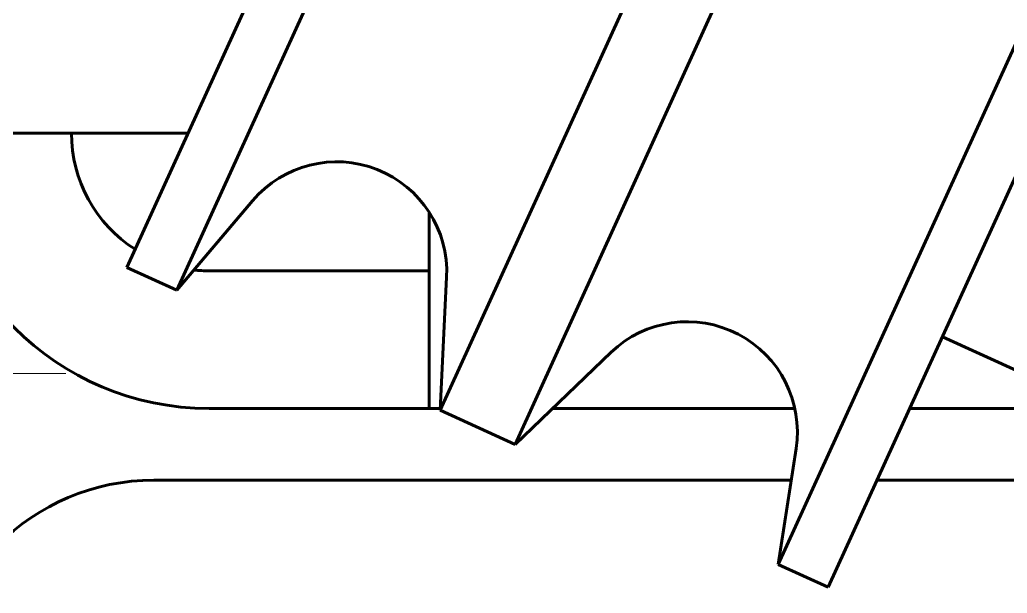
# Model space of a CAD drawing. Header units: millimetres. Extents: x 0 to 840, y 0 to 594.
# Drawn here: x 129.24 to 138.21, y 97.78 to 102.98 of the extents above; entities that cross this region are included whole.
import ezdxf

# ---------------------------------------------------------------- set-up
doc = ezdxf.new("R2010")
doc.units = ezdxf.units.MM
doc.linetypes.add('K5LT_AXLED', pattern=[19.5, 15, -1.5, 1.5, -1.5])
doc.linetypes.add('K5LT_BASIC', pattern=[0])
doc.layers.add('Системный слой', color=7, linetype='Continuous')

msp = doc.modelspace()

# ---------------------------------------------------------------- linework, layer by layer
at = {"layer": 'Системный слой', "color": 5, "linetype": 'K5LT_BASIC', "lineweight": 60, "true_color": 0x0000ff}
for p, q in [((137.62751, 116.98891), (130.21561, 100.73557)), ((138.08111, 116.78206), (130.66921, 100.52871)), ((140.47188, 115.69181), (133.05998, 99.43847)), ((141.15215, 115.3816), (133.74025, 99.12825)), ((143.54292, 114.29135), (136.13102, 98.038)), ((143.99652, 114.0845), (136.58463, 97.83115)), ((130.77123, 101.95397), (128.46115, 101.95397)), ((131.35715, 101.34061), (130.66921, 100.52871)), ((132.96115, 99.45397), (132.96115, 101.23509)), ((130.21561, 100.73557), (130.66921, 100.52871)), ((130.96115, 100.70397), (132.96115, 100.70397)), ((133.1189, 100.64538), (133.05998, 99.43847)), ((137.62192, 100.1058), (138.3338, 99.78117)), ((134.61288, 99.9641), (133.74025, 99.12825)), ((130.96115, 99.45397), (132.96115, 99.45397)), ((132.96115, 99.45397), (133.06074, 99.45397)), ((133.05998, 99.43847), (133.74025, 99.12825)), ((134.0803, 99.45397), (136.28186, 99.45397)), ((137.32467, 99.45397), (139.0513, 99.45397)), ((136.29295, 99.08976), (136.13102, 98.038)), ((136.24889, 98.80359), (130.46115, 98.80359)), ((140.96115, 98.80359), (137.02808, 98.80359)), ((136.13102, 98.038), (136.58463, 97.83115))]:
    msp.add_line(p, q, dxfattribs=at)
at = {"layer": 'Системный слой', "color": 30, "linetype": 'K5LT_AXLED', "lineweight": 18, "true_color": 0xff8000}
msp.add_line((129.66115, 99.77157), (121.66115, 99.77157), dxfattribs=at)
at = {"layer": 'Системный слой', "color": 5, "linetype": 'K5LT_BASIC', "lineweight": 60, "true_color": 0x0000ff}
for centre, radius, start, end in [((130.96115, 101.95397), 2.5, 180, 270), ((130.96115, 101.95397), 1.25, 180, 237.539821), ((132.12009, 100.69414), 1, 357.205105, 139.72467), ((130.96115, 101.95397), 1.25, 263.705199, 270), ((135.3046, 99.24194), 1, 351.247189, 133.766754)]:
    msp.add_arc(centre, radius, start, end, dxfattribs=at)
msp.add_ellipse((130.46115, 96.80383), major_axis=(-2, 0), ratio=0.9998828, start_param=4.712389, end_param=6.2831853, dxfattribs=at)

doc.saveas('drawing.dxf')
